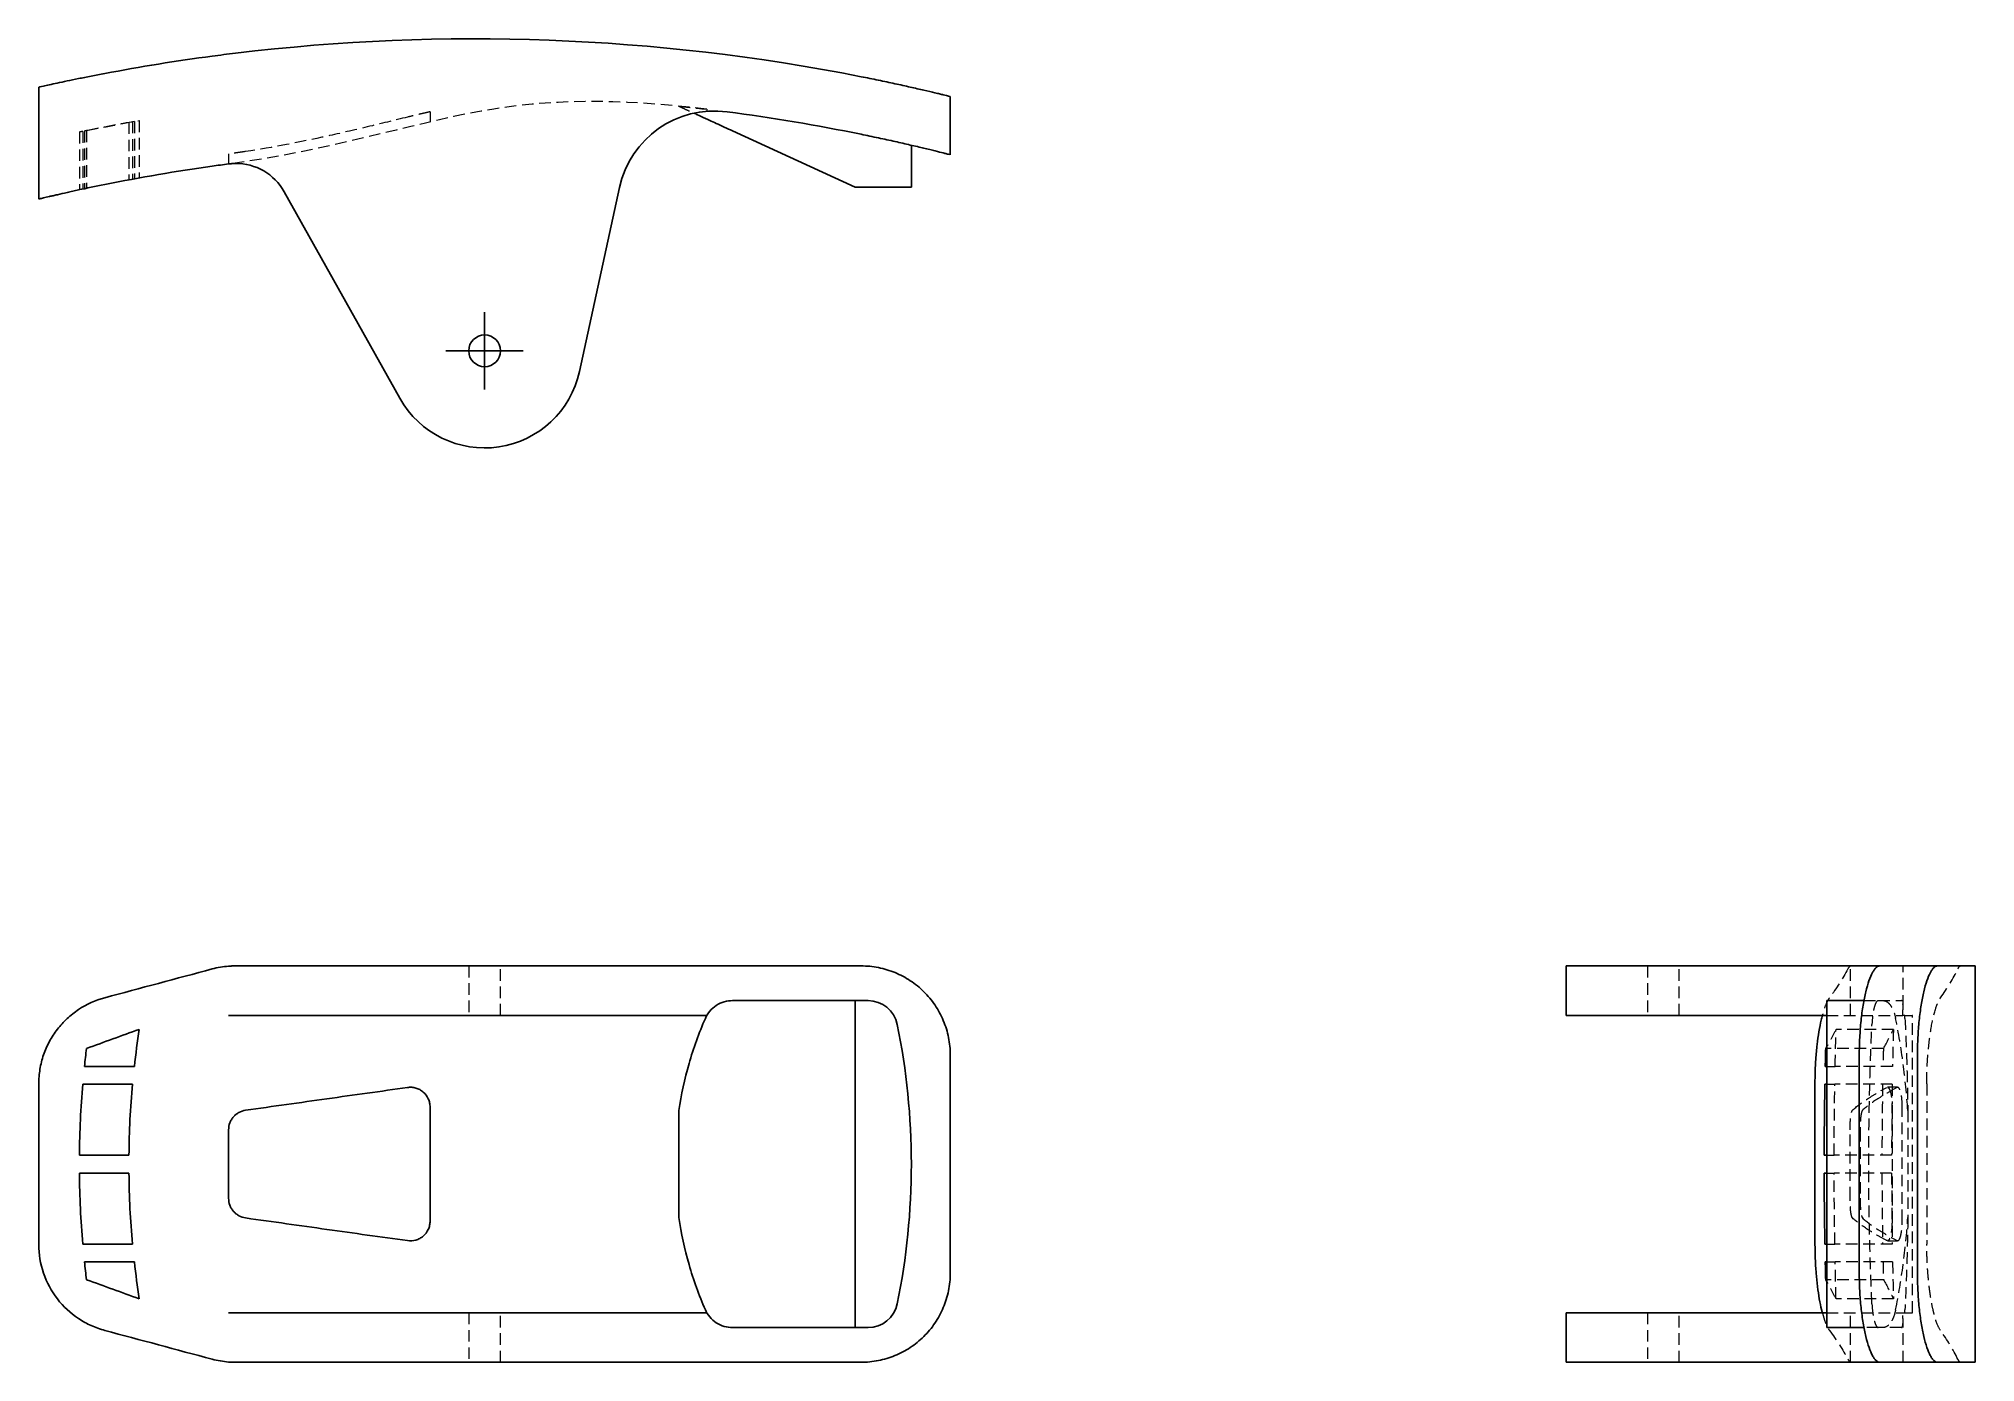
# Model space of a CAD drawing. Header units: millimetres. Extents: x 33 to 245, y 35 to 180.
import ezdxf

# ---------------------------------------------------------------- set-up
doc = ezdxf.new("R2010")
doc.units = ezdxf.units.MM
doc.linetypes.add('HIDDEN', pattern=[1.905, 1.27, -0.635])
doc.layers.add('10', color=7, linetype='Continuous')

# ---------------------------------------------------------------- blocks, each defined once
blk = doc.blocks.new('SW_CENTERMARKSYMBOL_0')
at = {"layer": '10', "color": 0}
for p, q in [((0, 2.5), (0, 4.24)), ((0, 0), (0, 2.5)), ((-2.5, 0), (-4.24, 0)), ((0, 0), (-2.5, 0)), ((0, 0), (0, -2.5)), ((0, 0), (2.5, 0)), ((2.5, 0), (4.24, 0)), ((0, -2.5), (0, -4.24))]:
    blk.add_line(p, q, dxfattribs=at)

msp = doc.modelspace()

# ---------------------------------------------------------------- linework, layer by layer
at = {"color": 7, "linetype": 'Continuous', "lineweight": 25}
for p, q in [((33, 162.86), (33, 175.13)), ((133, 174.11), (133, 167.72)), ((109.12, 170.33), (122.57, 164.15)), ((128.73, 164.15), (128.73, 168.76)), ((59.93, 163.65), (72.62, 141)), ((92.32, 143.95), (96.71, 164.13)), ((122.57, 164.15), (123.98, 164.15)), ((127.18, 164.15), (123.98, 164.15)), ((127.18, 164.15), (128.73, 164.15)), ((54.57, 78.74), (59.93, 78.74)), ((59.93, 78.74), (72.62, 78.74)), ((72.62, 78.74), (92.32, 78.74)), ((92.32, 78.74), (96.71, 78.74)), ((96.71, 78.74), (108.51, 78.74)), ((108.51, 78.74), (123.22, 78.74)), ((200.55, 78.74), (200.55, 73.3)), ((200.55, 78.74), (208.95, 78.74)), ((208.95, 78.74), (229.13, 78.74)), ((229.13, 78.74), (234.96, 78.74)), ((234.96, 78.74), (241.28, 78.74)), ((241.28, 78.74), (245.45, 78.74)), ((245.45, 35.26), (245.45, 78.74)), ((109.12, 74.93), (122.57, 74.93)), ((122.57, 39.07), (122.57, 74.93)), ((122.57, 74.93), (123.98, 74.93)), ((229.15, 74.93), (233.23, 74.93)), ((229.15, 72.33), (229.15, 74.93)), ((53.83, 73.3), (59.93, 73.3)), ((59.93, 73.3), (72.62, 73.3)), ((72.62, 73.3), (92.32, 73.3)), ((92.32, 73.3), (96.71, 73.3)), ((96.71, 73.3), (106.29, 73.3)), ((200.55, 73.3), (208.95, 73.3)), ((208.95, 73.3), (229.13, 73.3)), ((229.15, 72.33), (229.15, 41.67)), ((133, 68.96), (133, 45.04)), ((229.15, 69.87), (229.04, 69.68)), ((229.15, 69.68), (229.04, 69.68)), ((232.72, 68.96), (232.72, 45.04)), ((239.11, 68.96), (239.11, 45.04)), ((38.02, 67.72), (43.49, 67.72)), ((228.99, 67.72), (229.15, 67.72)), ((33, 65.8), (33, 48.2)), ((37.83, 65.77), (43.29, 65.77)), ((227.86, 65.8), (227.86, 48.2)), ((228.95, 65.77), (229.15, 65.77)), ((75.93, 63.25), (75.93, 50.75)), ((103.22, 62.87), (103.22, 51.13)), ((53.83, 53.25), (53.83, 60.75)), ((37.46, 57.98), (42.9, 57.98)), ((228.87, 57.98), (229.15, 57.98)), ((37.46, 56.02), (42.9, 56.02)), ((228.87, 56.02), (229.15, 56.02)), ((37.83, 48.23), (43.29, 48.23)), ((228.95, 48.23), (229.15, 48.23)), ((38.02, 46.28), (43.49, 46.28)), ((228.99, 46.28), (229.15, 46.28)), ((229.15, 44.13), (229.04, 44.32)), ((229.15, 44.32), (229.04, 44.32)), ((53.83, 40.7), (59.93, 40.7)), ((59.93, 40.7), (72.62, 40.7)), ((72.62, 40.7), (92.32, 40.7)), ((92.32, 40.7), (96.71, 40.7)), ((96.71, 40.7), (106.29, 40.7)), ((200.55, 40.7), (200.55, 35.26)), ((200.55, 40.7), (208.95, 40.7)), ((208.95, 40.7), (229.13, 40.7)), ((229.15, 39.07), (229.15, 41.67)), ((122.57, 39.07), (109.12, 39.07)), ((123.98, 39.07), (122.57, 39.07)), ((233.24, 39.07), (229.15, 39.07)), ((54.57, 35.26), (59.93, 35.26)), ((59.93, 35.26), (72.62, 35.26)), ((72.62, 35.26), (92.32, 35.26)), ((92.32, 35.26), (96.71, 35.26)), ((96.71, 35.26), (108.51, 35.26)), ((108.51, 35.26), (123.22, 35.26)), ((200.55, 35.26), (208.95, 35.26)), ((208.95, 35.26), (229.13, 35.26)), ((229.13, 35.26), (234.96, 35.26)), ((241.28, 35.26), (234.96, 35.26)), ((241.28, 35.26), (245.45, 35.26))]:
    msp.add_line(p, q, dxfattribs=at)
at = {"color": 7, "linetype": 'HIDDEN', "lineweight": 18}
for p, q in [((75.93, 172.44), (75.93, 171.32)), ((106.29, 172.71), (106.29, 172.49)), ((37.83, 170.28), (37.46, 170.21)), ((37.46, 170.21), (37.46, 163.87)), ((37.83, 170.28), (37.83, 163.95)), ((38.02, 170.32), (38.02, 163.99)), ((38.24, 170.37), (38.24, 164.04)), ((42.9, 171.27), (42.9, 164.97)), ((43.49, 171.37), (43.29, 171.34)), ((43.29, 171.34), (43.29, 165.04)), ((43.49, 171.37), (43.49, 165.08)), ((44.02, 171.47), (44.02, 165.17)), ((123.22, 169.96), (123.98, 169.81)), ((53.83, 167.81), (53.83, 166.71)), ((53.83, 166.71), (54.57, 166.76)), ((80.17, 78.74), (80.17, 73.3)), ((83.65, 73.3), (83.65, 78.74)), ((209.47, 78.74), (209.47, 73.3)), ((212.95, 73.3), (212.95, 78.74)), ((231.76, 73.3), (231.76, 78.74)), ((237.52, 74.25), (237.52, 78.74)), ((233.23, 74.93), (234.81, 74.93)), ((234.81, 74.93), (237.35, 74.93)), ((229.13, 73.3), (237.49, 73.3)), ((237.71, 73.3), (237.49, 73.3)), ((238.56, 40.7), (238.56, 73.3)), ((236.47, 71.78), (230.17, 71.78)), ((235.37, 69.68), (229.15, 69.68)), ((229.15, 67.72), (230.08, 67.72)), ((236.37, 67.72), (230.08, 67.72)), ((229.15, 65.77), (230.04, 65.77)), ((236.34, 65.77), (230.04, 65.77)), ((236.92, 65.42), (235.8, 65.42)), ((240.13, 65.8), (240.13, 48.2)), ((236.32, 63.25), (236.32, 50.75)), ((237.44, 50.75), (237.44, 63.25)), ((238.05, 62.87), (238.05, 51.13)), ((231.71, 53.25), (231.71, 60.75)), ((232.81, 60.75), (232.81, 53.25)), ((229.15, 57.98), (229.97, 57.98)), ((236.27, 57.98), (229.97, 57.98)), ((229.15, 56.02), (229.97, 56.02)), ((236.27, 56.02), (229.97, 56.02)), ((229.15, 48.23), (230.04, 48.23)), ((236.34, 48.23), (230.04, 48.23)), ((235.8, 48.58), (236.92, 48.58)), ((229.15, 46.28), (230.08, 46.28)), ((236.37, 46.28), (230.08, 46.28)), ((235.37, 44.32), (229.15, 44.32)), ((80.17, 40.7), (80.17, 35.26)), ((83.65, 35.26), (83.65, 40.7)), ((209.47, 40.7), (209.47, 35.26)), ((212.95, 35.26), (212.95, 40.7)), ((229.13, 40.7), (237.49, 40.7)), ((236.47, 42.22), (230.17, 42.22)), ((231.76, 35.26), (231.76, 40.7)), ((237.49, 40.7), (237.71, 40.7)), ((234.81, 39.07), (233.24, 39.07)), ((237.35, 39.07), (234.81, 39.07)), ((237.52, 35.26), (237.52, 39.75))]:
    msp.add_line(p, q, dxfattribs=at)
at = {"color": 7, "linetype": 'Continuous', "lineweight": 25}
msp.add_circle((81.91, 146.21), 1.74, dxfattribs=at)
for centre, radius, start, end in [((80.83, -37.48), 217.92, 78.7831, 96.9198), ((107.12, 161.87), 10.65, 82.4876, 167.75), ((80.83, -37.48), 211.73, 78.4504, 82.4876), ((54.62, 160.68), 6.09, 29.25, 90.4979), ((81.91, 146.21), 10.65, 209.25, 347.75), ((123.98, 71.67), 3.26, 11.5595, 90), ((52.24, 57), 76.49, 348.4405, 11.5595), ((123.98, 42.33), 3.26, 270, 348.4405)]:
    msp.add_arc(centre, radius, start, end, dxfattribs=at)
at = {"color": 7, "linetype": 'HIDDEN', "lineweight": 18}
msp.add_arc((80.83, -37.48), 212.16, 100.1909, 101.6916, dxfattribs=at)
at = {"color": 7, "linetype": 'Continuous', "lineweight": 25}
for points in [[(40.25, 176.63), (44.16, 177.38), (48.09, 178.01), (52.04, 178.54)], [(52.04, 178.54), (52.87, 178.65), (53.71, 178.75), (54.57, 178.86)], [(52.04, 166.47), (48.09, 165.91), (44.16, 165.24), (40.25, 164.45)], [(53.83, 166.71), (53.22, 166.63), (52.62, 166.55), (52.04, 166.47)], [(53.83, 78.71), (53.22, 78.66), (52.62, 78.56), (52.04, 78.41)], [(52.04, 78.41), (48.09, 77.35), (44.16, 76.29), (40.25, 75.25)], [(44.02, 71.78), (42.09, 71.08), (40.17, 70.38), (38.24, 69.68)], [(43.49, 67.72), (43.64, 69.08), (43.82, 70.43), (44.02, 71.78)], [(38.02, 67.72), (38.09, 68.38), (38.16, 69.03), (38.24, 69.68)], [(228.99, 67.72), (229.01, 68.38), (229.02, 69.03), (229.04, 69.68)], [(37.46, 57.98), (37.49, 60.58), (37.61, 63.18), (37.83, 65.77)], [(42.9, 57.98), (42.92, 60.58), (43.05, 63.18), (43.29, 65.77)], [(228.87, 57.98), (228.88, 60.58), (228.9, 63.18), (228.95, 65.77)], [(37.83, 48.23), (37.61, 50.82), (37.49, 53.42), (37.46, 56.02)], [(43.29, 48.23), (43.05, 50.82), (42.92, 53.42), (42.9, 56.02)], [(228.95, 48.23), (228.9, 50.82), (228.88, 53.42), (228.87, 56.02)], [(38.24, 44.32), (38.16, 44.97), (38.09, 45.62), (38.02, 46.28)], [(44.02, 42.22), (43.82, 43.57), (43.64, 44.92), (43.49, 46.28)], [(229.04, 44.32), (229.02, 44.97), (229.01, 45.62), (228.99, 46.28)], [(44.02, 42.22), (42.09, 42.92), (40.17, 43.62), (38.24, 44.32)], [(40.25, 38.75), (44.16, 37.71), (48.09, 36.65), (52.04, 35.59)], [(52.04, 35.59), (52.62, 35.44), (53.22, 35.34), (53.83, 35.29)]]:
    msp.add_open_spline(points, degree=3, dxfattribs=at)
for points, knots in [([(33, 175.13), (33, 175.13), (33.18, 175.17), (33.88, 175.33), (34.38, 175.44), (35.7, 175.72), (36.47, 175.89), (37.81, 176.16), (38.27, 176.25), (39.24, 176.44), (39.73, 176.54), (40.25, 176.63)], [0, 0, 0, 0, 0.25, 0.25, 0.5, 0.5, 0.75, 0.75, 0.875, 0.875, 1, 1, 1, 1]), ([(123.22, 176.28), (123.86, 176.16), (124.49, 176.03), (125.42, 175.83), (125.73, 175.77), (126.33, 175.64), (126.64, 175.58), (127.52, 175.39), (128.08, 175.26), (129.14, 175.02), (129.64, 174.91), (130.55, 174.7), (130.96, 174.6), (131.5, 174.47), (131.67, 174.43), (131.97, 174.36), (132.11, 174.32), (132.49, 174.23), (132.68, 174.19), (132.93, 174.12), (133, 174.11), (133, 174.11)], [0, 0, 0, 0, 0.125, 0.125, 0.1875, 0.1875, 0.25, 0.25, 0.375, 0.375, 0.5, 0.5, 0.625, 0.625, 0.6875, 0.6875, 0.75, 0.75, 0.875, 0.875, 1, 1, 1, 1]), ([(104.88, 172.28), (105.01, 172.22), (105.37, 172.06), (105.83, 171.85), (106.13, 171.71)], [0, 0, 0, 0, 0.33721, 1, 1, 1, 1]), ([(109.12, 170.33), (108.82, 170.47), (108.51, 170.61), (107.9, 170.89), (107.6, 171.03), (107.06, 171.28), (106.82, 171.39), (106.41, 171.58), (106.25, 171.65), (106.13, 171.71)], [0, 0, 0, 0, 0.25, 0.25, 0.5, 0.5, 0.75, 0.75, 1, 1, 1, 1]), ([(133, 167.72), (133, 167.72), (132.93, 167.74), (132.74, 167.79), (132.67, 167.81), (132.48, 167.85), (132.36, 167.88), (131.99, 167.98), (131.68, 168.05), (131.15, 168.18), (130.95, 168.23), (130.54, 168.33), (130.32, 168.38), (129.65, 168.55), (129.15, 168.66), (128.08, 168.91), (127.52, 169.04), (126.65, 169.23), (126.35, 169.3), (125.74, 169.43), (125.43, 169.5), (124.49, 169.7), (123.86, 169.83), (123.22, 169.96)], [0, 0, 0, 0, 0.125, 0.125, 0.1875, 0.1875, 0.25, 0.25, 0.375, 0.375, 0.4375, 0.4375, 0.5, 0.5, 0.625, 0.625, 0.75, 0.75, 0.8125, 0.8125, 0.875, 0.875, 1, 1, 1, 1]), ([(54.57, 166.76), (54.51, 166.76), (54.38, 166.76), (54.2, 166.75), (54.01, 166.73), (53.89, 166.72), (53.83, 166.71)], [0, 0, 0, 0, 0.249001, 0.498608, 0.748911, 1, 1, 1, 1]), ([(40.25, 164.45), (39.22, 164.25), (38.26, 164.04), (37.15, 163.81), (36.93, 163.76), (36.52, 163.67), (36.32, 163.62), (35.73, 163.49), (35.38, 163.41), (34.88, 163.3), (34.73, 163.26), (34.44, 163.2), (34.3, 163.17), (33.92, 163.08), (33.71, 163.03), (33.44, 162.96), (33.37, 162.95), (33.23, 162.92), (33.18, 162.9), (33.05, 162.87), (33, 162.86), (33, 162.86)], [0, 0, 0, 0, 0.25, 0.25, 0.3125, 0.3125, 0.375, 0.375, 0.5, 0.5, 0.5625, 0.5625, 0.625, 0.625, 0.75, 0.75, 0.8125, 0.8125, 0.875, 0.875, 1, 1, 1, 1]), ([(54.57, 78.74), (54.51, 78.74), (54.38, 78.74), (54.2, 78.73), (54.01, 78.72), (53.89, 78.72), (53.83, 78.71)], [0, 0, 0, 0, 0.249001, 0.498608, 0.748911, 1, 1, 1, 1]), ([(133, 68.96), (133, 69.61), (132.93, 70.25), (132.74, 71.2), (132.67, 71.51), (132.48, 72.13), (132.36, 72.44), (131.99, 73.33), (131.68, 73.9), (131.15, 74.7), (130.95, 74.96), (130.54, 75.45), (130.32, 75.69), (129.65, 76.36), (129.15, 76.76), (128.08, 77.47), (127.52, 77.76), (126.65, 78.12), (126.35, 78.23), (125.74, 78.41), (125.43, 78.49), (124.49, 78.68), (123.86, 78.74), (123.22, 78.74)], [0, 0, 0, 0, 0.125, 0.125, 0.1875, 0.1875, 0.25, 0.25, 0.375, 0.375, 0.4375, 0.4375, 0.5, 0.5, 0.625, 0.625, 0.75, 0.75, 0.8125, 0.8125, 0.875, 0.875, 1, 1, 1, 1]), ([(232.72, 68.96), (232.72, 69.61), (232.74, 70.25), (232.79, 71.2), (232.81, 71.51), (232.85, 72.13), (232.88, 72.44), (232.98, 73.33), (233.05, 73.9), (233.18, 74.7), (233.23, 74.96), (233.33, 75.45), (233.38, 75.69), (233.55, 76.36), (233.66, 76.76), (233.91, 77.47), (234.04, 77.76), (234.23, 78.12), (234.3, 78.23), (234.43, 78.41), (234.5, 78.49), (234.7, 78.68), (234.83, 78.74), (234.96, 78.74)], [0, 0, 0, 0, 0.125, 0.125, 0.1875, 0.1875, 0.25, 0.25, 0.375, 0.375, 0.4375, 0.4375, 0.5, 0.5, 0.625, 0.625, 0.75, 0.75, 0.8125, 0.8125, 0.875, 0.875, 1, 1, 1, 1]), ([(241.28, 78.74), (241.16, 78.74), (241.03, 78.68), (240.83, 78.49), (240.77, 78.42), (240.64, 78.23), (240.58, 78.13), (240.39, 77.76), (240.26, 77.47), (240.02, 76.77), (239.91, 76.36), (239.7, 75.46), (239.6, 74.97), (239.47, 74.18), (239.43, 73.9), (239.36, 73.33), (239.32, 73.04), (239.23, 72.15), (239.19, 71.54), (239.12, 70.26), (239.11, 69.61), (239.11, 68.96)], [0, 0, 0, 0, 0.125, 0.125, 0.1875, 0.1875, 0.25, 0.25, 0.375, 0.375, 0.5, 0.5, 0.625, 0.625, 0.6875, 0.6875, 0.75, 0.75, 0.875, 0.875, 1, 1, 1, 1]), ([(40.25, 75.25), (39.22, 74.97), (38.26, 74.54), (37.15, 73.8), (36.93, 73.64), (36.52, 73.31), (36.32, 73.14), (35.73, 72.6), (35.38, 72.21), (34.88, 71.58), (34.73, 71.36), (34.44, 70.91), (34.3, 70.68), (33.92, 69.97), (33.71, 69.49), (33.44, 68.72), (33.37, 68.46), (33.23, 67.94), (33.18, 67.67), (33.05, 66.88), (33, 66.34), (33, 65.8)], [0, 0, 0, 0, 0.25, 0.25, 0.3125, 0.3125, 0.375, 0.375, 0.5, 0.5, 0.5625, 0.5625, 0.625, 0.625, 0.75, 0.75, 0.8125, 0.8125, 0.875, 0.875, 1, 1, 1, 1]), ([(109.12, 74.93), (108.82, 74.93), (108.51, 74.89), (107.9, 74.72), (107.6, 74.58), (107.06, 74.23), (106.82, 74.01), (106.41, 73.52), (106.25, 73.25), (106.13, 72.98)], [0, 0, 0, 0, 0.25, 0.25, 0.5, 0.5, 0.75, 0.75, 1, 1, 1, 1]), ([(103.22, 62.87), (103.48, 64.6), (103.85, 66.33), (104.83, 69.72), (105.43, 71.38), (106.13, 72.98)], [0, 0, 0, 0, 0.5, 0.5, 1, 1, 1, 1]), ([(228.68, 73.3), (228.63, 73.14), (228.49, 72.63), (228.29, 71.55), (228.08, 70.11), (227.95, 68.64), (227.87, 67.18), (227.86, 66.26), (227.86, 65.8)], [0, 0, 0, 0, 0.092391, 0.291997, 0.483256, 0.680342, 0.838491, 1, 1, 1, 1]), ([(55.7, 62.91), (58.69, 63.33), (61.67, 63.75), (66.1, 64.37), (67.57, 64.58), (70.52, 64.99), (71.99, 65.2), (73.46, 65.4)], [0, 0, 0, 0, 0.5, 0.5, 0.75, 0.75, 1, 1, 1, 1]), ([(73.46, 65.4), (73.61, 65.42), (73.76, 65.43), (74.07, 65.41), (74.22, 65.38), (74.51, 65.29), (74.66, 65.24), (74.93, 65.09), (75.06, 65), (75.41, 64.7), (75.6, 64.45), (75.8, 64.02), (75.85, 63.87), (75.92, 63.56), (75.93, 63.41), (75.93, 63.25)], [0, 0, 0, 0, 0.125, 0.125, 0.25, 0.25, 0.375, 0.375, 0.5, 0.5, 0.75, 0.75, 0.875, 0.875, 1, 1, 1, 1]), ([(53.83, 60.75), (53.83, 61.02), (53.87, 61.27), (54.01, 61.64), (54.07, 61.76), (54.2, 61.98), (54.28, 62.09), (54.45, 62.28), (54.54, 62.37), (54.74, 62.53), (54.85, 62.6), (55.19, 62.79), (55.44, 62.87), (55.7, 62.91)], [0, 0, 0, 0, 0.25, 0.25, 0.375, 0.375, 0.5, 0.5, 0.625, 0.625, 0.75, 0.75, 1, 1, 1, 1]), ([(55.7, 51.09), (55.44, 51.13), (55.19, 51.21), (54.85, 51.4), (54.74, 51.47), (54.54, 51.63), (54.45, 51.72), (54.28, 51.91), (54.2, 52.02), (54.07, 52.24), (54.01, 52.36), (53.87, 52.73), (53.83, 52.98), (53.83, 53.25)], [0, 0, 0, 0, 0.25, 0.25, 0.375, 0.375, 0.5, 0.5, 0.625, 0.625, 0.75, 0.75, 1, 1, 1, 1]), ([(73.46, 48.6), (71.99, 48.8), (70.52, 49.01), (67.57, 49.42), (66.1, 49.63), (61.67, 50.25), (58.69, 50.67), (55.7, 51.09)], [0, 0, 0, 0, 0.25, 0.25, 0.5, 0.5, 1, 1, 1, 1]), ([(106.13, 41.02), (105.43, 42.62), (104.83, 44.28), (103.85, 47.67), (103.48, 49.4), (103.22, 51.13)], [0, 0, 0, 0, 0.5, 0.5, 1, 1, 1, 1]), ([(75.93, 50.75), (75.93, 50.59), (75.92, 50.44), (75.85, 50.13), (75.8, 49.98), (75.6, 49.55), (75.41, 49.3), (75.06, 49), (74.93, 48.91), (74.66, 48.76), (74.52, 48.71), (74.07, 48.58), (73.76, 48.55), (73.46, 48.6)], [0, 0, 0, 0, 0.125, 0.125, 0.25, 0.25, 0.5, 0.5, 0.625, 0.625, 0.75, 0.75, 1, 1, 1, 1]), ([(33, 48.2), (33, 47.11), (33.18, 46.06), (33.88, 44.01), (34.39, 43.07), (35.7, 41.37), (36.48, 40.65), (37.81, 39.76), (38.28, 39.5), (39.24, 39.07), (39.74, 38.89), (40.25, 38.75)], [0, 0, 0, 0, 0.25, 0.25, 0.5, 0.5, 0.75, 0.75, 0.875, 0.875, 1, 1, 1, 1]), ([(227.86, 48.2), (227.87, 47.67), (227.88, 46.59), (227.98, 45.03), (228.13, 43.54), (228.33, 42.2), (228.52, 41.23), (228.64, 40.81), (228.67, 40.7)], [0, 0, 0, 0, 0.184566, 0.374549, 0.559097, 0.748867, 0.935945, 1, 1, 1, 1]), ([(123.22, 35.26), (123.86, 35.26), (124.49, 35.32), (125.42, 35.51), (125.72, 35.58), (126.33, 35.76), (126.64, 35.87), (127.52, 36.23), (128.08, 36.53), (129.14, 37.23), (129.64, 37.64), (130.55, 38.53), (130.95, 39.02), (131.5, 39.82), (131.66, 40.1), (131.97, 40.67), (132.11, 40.96), (132.48, 41.84), (132.68, 42.46), (132.93, 43.74), (133, 44.39), (133, 45.04)], [0, 0, 0, 0, 0.125, 0.125, 0.1875, 0.1875, 0.25, 0.25, 0.375, 0.375, 0.5, 0.5, 0.625, 0.625, 0.6875, 0.6875, 0.75, 0.75, 0.875, 0.875, 1, 1, 1, 1]), ([(234.96, 35.26), (234.83, 35.26), (234.7, 35.32), (234.5, 35.51), (234.44, 35.58), (234.3, 35.76), (234.24, 35.87), (234.04, 36.23), (233.91, 36.53), (233.67, 37.23), (233.55, 37.64), (233.33, 38.53), (233.23, 39.02), (233.1, 39.82), (233.06, 40.1), (232.98, 40.67), (232.94, 40.96), (232.85, 41.84), (232.8, 42.46), (232.74, 43.74), (232.72, 44.39), (232.72, 45.04)], [0, 0, 0, 0, 0.125, 0.125, 0.1875, 0.1875, 0.25, 0.25, 0.375, 0.375, 0.5, 0.5, 0.625, 0.625, 0.6875, 0.6875, 0.75, 0.75, 0.875, 0.875, 1, 1, 1, 1]), ([(239.11, 45.04), (239.11, 44.39), (239.12, 43.75), (239.17, 42.8), (239.19, 42.49), (239.24, 41.87), (239.26, 41.56), (239.35, 40.67), (239.43, 40.1), (239.56, 39.31), (239.6, 39.05), (239.7, 38.55), (239.75, 38.32), (239.91, 37.64), (240.02, 37.24), (240.26, 36.53), (240.38, 36.24), (240.57, 35.88), (240.64, 35.77), (240.77, 35.59), (240.83, 35.51), (241.03, 35.32), (241.16, 35.26), (241.28, 35.26)], [0, 0, 0, 0, 0.125, 0.125, 0.1875, 0.1875, 0.25, 0.25, 0.375, 0.375, 0.4375, 0.4375, 0.5, 0.5, 0.625, 0.625, 0.75, 0.75, 0.8125, 0.8125, 0.875, 0.875, 1, 1, 1, 1]), ([(106.13, 41.02), (106.25, 40.75), (106.41, 40.48), (106.82, 39.99), (107.06, 39.77), (107.6, 39.42), (107.9, 39.28), (108.51, 39.11), (108.82, 39.07), (109.12, 39.07)], [0, 0, 0, 0, 0.25, 0.25, 0.5, 0.5, 0.75, 0.75, 1, 1, 1, 1]), ([(53.83, 35.29), (53.89, 35.28), (54.01, 35.28), (54.2, 35.27), (54.38, 35.26), (54.51, 35.26), (54.57, 35.26)], [0, 0, 0, 0, 0.2510887, 0.5013921, 0.7509994, 1, 1, 1, 1])]:
    msp.add_open_spline(points, degree=3, knots=knots, dxfattribs=at)
at = {"color": 7, "linetype": 'HIDDEN', "lineweight": 18}
for points, knots in [([(106.29, 172.71), (96.18, 173.92), (81.35, 173.73), (65.13, 168.21), (53.83, 166.71)], [0.0333592, 0.0333592, 0.0333592, 0.0333592, 0.5, 1, 1, 1, 1]), ([(75.93, 172.44), (75.93, 172.44), (75.92, 172.43), (75.85, 172.42), (75.8, 172.4), (75.6, 172.36), (75.41, 172.31), (75.06, 172.23), (74.93, 172.2), (74.66, 172.14), (74.52, 172.1), (74.07, 172), (73.76, 171.92), (73.46, 171.85)], [0, 0, 0, 0, 0.125, 0.125, 0.25, 0.25, 0.5, 0.5, 0.625, 0.625, 0.75, 0.75, 1, 1, 1, 1]), ([(103.22, 173.05), (103.39, 172.97), (103.72, 172.81), (104.31, 172.54), (104.76, 172.34), (104.88, 172.28)], [0, 0, 0, 0, 0.417663, 0.837629, 1, 1, 1, 1]), ([(103.22, 173.05), (103.48, 173.02), (103.85, 172.98), (104.82, 172.88), (105.42, 172.81), (106.13, 172.73)], [0, 0, 0, 0, 0.5, 0.5, 1, 1, 1, 1]), ([(73.46, 171.85), (71.99, 171.49), (70.52, 171.13), (67.57, 170.42), (66.1, 170.08), (61.66, 169.1), (58.69, 168.53), (55.7, 168.07)], [0, 0, 0, 0, 0.25, 0.25, 0.5, 0.5, 1, 1, 1, 1]), ([(55.7, 168.07), (55.44, 168.04), (55.19, 168), (54.85, 167.95), (54.74, 167.93), (54.54, 167.91), (54.45, 167.89), (54.28, 167.87), (54.2, 167.86), (54.07, 167.84), (54.01, 167.83), (53.87, 167.81), (53.83, 167.81), (53.83, 167.81)], [0, 0, 0, 0, 0.25, 0.25, 0.375, 0.375, 0.5, 0.5, 0.625, 0.625, 0.75, 0.75, 1, 1, 1, 1]), ([(229.45, 75.25), (229.35, 75.08), (229.13, 74.73), (228.87, 74.05), (228.72, 73.49), (228.68, 73.3)], [0, 0, 0, 0, 0.391827, 0.79491, 1, 1, 1, 1]), ([(234.81, 74.93), (234.73, 74.93), (234.65, 74.87), (234.5, 74.62), (234.43, 74.44), (234.3, 73.97), (234.25, 73.69), (234.16, 73.05), (234.13, 72.7), (234.11, 72.33)], [0, 0, 0, 0, 0.25, 0.25, 0.5, 0.5, 0.75, 0.75, 1, 1, 1, 1]), ([(235.33, 74.93), (235.47, 74.93), (235.61, 74.89), (235.89, 74.72), (236.03, 74.58), (236.28, 74.23), (236.39, 74.01), (236.58, 73.52), (236.65, 73.25), (236.71, 72.98)], [0, 0, 0, 0, 0.25, 0.25, 0.5, 0.5, 0.75, 0.75, 1, 1, 1, 1]), ([(237.49, 73.3), (237.5, 73.51), (237.51, 73.7), (237.52, 74.04), (237.53, 74.2), (237.52, 74.47), (237.51, 74.58), (237.49, 74.76), (237.46, 74.83), (237.43, 74.88)], [0, 0, 0, 0, 0.25, 0.25, 0.5, 0.5, 0.75, 0.75, 1, 1, 1, 1]), ([(240.13, 65.8), (240.13, 66.88), (240.17, 67.94), (240.33, 69.99), (240.44, 70.93), (240.72, 72.63), (240.89, 73.35), (241.16, 74.24), (241.25, 74.5), (241.44, 74.93), (241.54, 75.11), (241.63, 75.25)], [0, 0, 0, 0, 0.25, 0.25, 0.5, 0.5, 0.75, 0.75, 0.875, 0.875, 1, 1, 1, 1]), ([(234.11, 41.67), (234, 44.21), (233.91, 46.75), (233.79, 51.85), (233.76, 54.4), (233.76, 59.52), (233.79, 62.08), (233.88, 65.94), (233.92, 67.22), (234, 69.78), (234.06, 71.06), (234.11, 72.33)], [0, 0, 0, 0, 0.25, 0.25, 0.5, 0.5, 0.75, 0.75, 0.875, 0.875, 1, 1, 1, 1]), ([(238.05, 62.87), (237.93, 64.6), (237.76, 66.33), (237.31, 69.72), (237.03, 71.38), (236.71, 72.98)], [0, 0, 0, 0, 0.5, 0.5, 1, 1, 1, 1]), ([(237.71, 73.3), (237.85, 73.3), (238.13, 73.3), (238.4, 73.3), (238.55, 73.3), (238.55, 73.3), (238.54, 73.3)], [0, 0, 0, 0, 0.295833, 0.570974, 0.829033, 1, 1, 1, 1]), ([(237.73, 72.98), (237.81, 71.36), (237.88, 69.71), (237.98, 66.34), (238.02, 64.62), (238.05, 62.87)], [0, 0, 0, 0, 0.5, 0.5, 1, 1, 1, 1]), ([(230.17, 71.78), (229.97, 71.39), (229.65, 70.75), (229.29, 70.11), (229.15, 69.87)], [0, 0, 0, 0, 0.615161, 1, 1, 1, 1]), ([(231.98, 62.91), (232.42, 63.33), (232.99, 63.75), (233.96, 64.37), (234.31, 64.58), (235.01, 64.99), (235.37, 65.2), (235.73, 65.4)], [0, 0, 0, 0, 0.5, 0.5, 0.75, 0.75, 1, 1, 1, 1]), ([(236.85, 65.4), (236.49, 65.2), (236.13, 64.99), (235.42, 64.58), (235.08, 64.37), (234.1, 63.75), (233.53, 63.33), (233.07, 62.91)], [0, 0, 0, 0, 0.25, 0.25, 0.5, 0.5, 1, 1, 1, 1]), ([(235.8, 65.39), (235.84, 65.4), (235.94, 65.4), (236.08, 65.13), (236.22, 64.63), (236.3, 63.97), (236.31, 63.49), (236.32, 63.25)], [0, 0, 0, 0, 0.133386, 0.356876, 0.578188, 0.79401, 1, 1, 1, 1]), ([(237.44, 63.25), (237.43, 63.49), (237.42, 63.97), (237.34, 64.61), (237.21, 65.1), (237.07, 65.39), (236.96, 65.4), (236.92, 65.4)], [0, 0, 0, 0, 0.207647, 0.415213, 0.62507, 0.840124, 1, 1, 1, 1]), ([(231.71, 60.75), (231.71, 61.02), (231.72, 61.27), (231.74, 61.64), (231.74, 61.76), (231.76, 61.98), (231.77, 62.09), (231.8, 62.28), (231.81, 62.37), (231.84, 62.53), (231.85, 62.6), (231.9, 62.79), (231.94, 62.87), (231.98, 62.91)], [0, 0, 0, 0, 0.25, 0.25, 0.375, 0.375, 0.5, 0.5, 0.625, 0.625, 0.75, 0.75, 1, 1, 1, 1]), ([(233.07, 62.91), (233.04, 62.87), (233, 62.79), (232.95, 62.6), (232.93, 62.53), (232.91, 62.37), (232.89, 62.28), (232.87, 62.09), (232.86, 61.98), (232.84, 61.76), (232.83, 61.64), (232.81, 61.27), (232.81, 61.02), (232.81, 60.75)], [0, 0, 0, 0, 0.25, 0.25, 0.375, 0.375, 0.5, 0.5, 0.625, 0.625, 0.75, 0.75, 1, 1, 1, 1]), ([(231.98, 51.09), (231.94, 51.13), (231.9, 51.21), (231.85, 51.4), (231.84, 51.47), (231.81, 51.63), (231.8, 51.72), (231.77, 51.91), (231.76, 52.02), (231.74, 52.24), (231.74, 52.36), (231.72, 52.73), (231.71, 52.98), (231.71, 53.25)], [0, 0, 0, 0, 0.25, 0.25, 0.375, 0.375, 0.5, 0.5, 0.625, 0.625, 0.75, 0.75, 1, 1, 1, 1]), ([(232.81, 53.25), (232.81, 52.98), (232.81, 52.73), (232.83, 52.36), (232.84, 52.24), (232.86, 52.02), (232.87, 51.91), (232.89, 51.72), (232.91, 51.63), (232.93, 51.47), (232.95, 51.4), (233, 51.21), (233.04, 51.13), (233.07, 51.09)], [0, 0, 0, 0, 0.25, 0.25, 0.375, 0.375, 0.5, 0.5, 0.625, 0.625, 0.75, 0.75, 1, 1, 1, 1]), ([(235.73, 48.6), (235.37, 48.8), (235.01, 49.01), (234.31, 49.42), (233.96, 49.63), (232.99, 50.25), (232.42, 50.67), (231.98, 51.09)], [0, 0, 0, 0, 0.25, 0.25, 0.5, 0.5, 1, 1, 1, 1]), ([(233.07, 51.09), (233.53, 50.67), (234.1, 50.25), (235.08, 49.63), (235.42, 49.42), (236.13, 49.01), (236.49, 48.8), (236.85, 48.6)], [0, 0, 0, 0, 0.5, 0.5, 0.75, 0.75, 1, 1, 1, 1]), ([(236.71, 41.02), (237.03, 42.62), (237.31, 44.28), (237.76, 47.67), (237.93, 49.4), (238.05, 51.13)], [0, 0, 0, 0, 0.5, 0.5, 1, 1, 1, 1]), ([(238.05, 51.13), (238.02, 49.38), (237.98, 47.66), (237.88, 44.29), (237.81, 42.64), (237.73, 41.02)], [0, 0, 0, 0, 0.5, 0.5, 1, 1, 1, 1]), ([(236.32, 50.75), (236.31, 50.51), (236.3, 50.03), (236.22, 49.39), (236.09, 48.9), (235.95, 48.61), (235.85, 48.6), (235.8, 48.6)], [0, 0, 0, 0, 0.207578, 0.415074, 0.624889, 0.839959, 1, 1, 1, 1]), ([(236.92, 48.61), (236.96, 48.6), (237.05, 48.6), (237.2, 48.87), (237.33, 49.37), (237.42, 50.03), (237.43, 50.51), (237.44, 50.75)], [0, 0, 0, 0, 0.13332, 0.356752, 0.578001, 0.7938, 1, 1, 1, 1]), ([(241.63, 38.75), (241.44, 39.03), (241.25, 39.46), (241.02, 40.2), (240.98, 40.36), (240.89, 40.69), (240.85, 40.86), (240.73, 41.4), (240.65, 41.79), (240.55, 42.43), (240.51, 42.65), (240.45, 43.1), (240.42, 43.33), (240.34, 44.03), (240.29, 44.52), (240.23, 45.28), (240.21, 45.54), (240.19, 46.06), (240.17, 46.33), (240.14, 47.12), (240.13, 47.66), (240.13, 48.2)], [0, 0, 0, 0, 0.25, 0.25, 0.3125, 0.3125, 0.375, 0.375, 0.5, 0.5, 0.5625, 0.5625, 0.625, 0.625, 0.75, 0.75, 0.8125, 0.8125, 0.875, 0.875, 1, 1, 1, 1]), ([(230.17, 42.22), (229.97, 42.61), (229.65, 43.25), (229.29, 43.89), (229.15, 44.13)], [0, 0, 0, 0, 0.615161, 1, 1, 1, 1]), ([(228.67, 40.7), (228.74, 40.46), (228.89, 39.9), (229.15, 39.23), (229.35, 38.91), (229.45, 38.75)], [0, 0, 0, 0, 0.258657, 0.624745, 1, 1, 1, 1]), ([(234.11, 41.67), (234.13, 41.3), (234.16, 40.95), (234.23, 40.47), (234.25, 40.32), (234.31, 40.04), (234.34, 39.91), (234.4, 39.67), (234.43, 39.57), (234.5, 39.39), (234.54, 39.31), (234.65, 39.13), (234.73, 39.07), (234.81, 39.07)], [0, 0, 0, 0, 0.25, 0.25, 0.375, 0.375, 0.5, 0.5, 0.625, 0.625, 0.75, 0.75, 1, 1, 1, 1]), ([(236.71, 41.02), (236.65, 40.75), (236.58, 40.48), (236.39, 39.99), (236.28, 39.77), (236.03, 39.42), (235.89, 39.28), (235.61, 39.11), (235.47, 39.07), (235.33, 39.07)], [0, 0, 0, 0, 0.25, 0.25, 0.5, 0.5, 0.75, 0.75, 1, 1, 1, 1]), ([(237.43, 39.12), (237.46, 39.17), (237.48, 39.23), (237.51, 39.42), (237.52, 39.53), (237.53, 39.8), (237.52, 39.96), (237.51, 40.3), (237.5, 40.49), (237.49, 40.7)], [0, 0, 0, 0, 0.25, 0.25, 0.5, 0.5, 0.75, 0.75, 1, 1, 1, 1]), ([(237.71, 40.7), (237.85, 40.7), (238.13, 40.7), (238.4, 40.7), (238.55, 40.7), (238.55, 40.7), (238.54, 40.7)], [0, 0, 0, 0, 0.295833, 0.570974, 0.829033, 1, 1, 1, 1])]:
    msp.add_open_spline(points, degree=3, knots=knots, dxfattribs=at)
for points in [[(37.83, 170.28), (37.61, 170.24), (37.49, 170.21), (37.46, 170.21)], [(38.24, 170.37), (38.16, 170.35), (38.09, 170.34), (38.02, 170.32)], [(38.24, 170.37), (40.17, 170.76), (42.09, 171.13), (44.02, 171.47)], [(231.71, 78.71), (231.63, 78.66), (231.55, 78.56), (231.47, 78.41)], [(243.54, 78.41), (243.65, 78.63), (243.75, 78.74), (243.86, 78.74)], [(231.47, 78.41), (230.91, 77.35), (230.24, 76.29), (229.45, 75.25)], [(241.63, 75.25), (242.38, 76.29), (243.01, 77.35), (243.54, 78.41)], [(237.43, 74.88), (237.41, 74.92), (237.38, 74.93), (237.35, 74.93)], [(237.73, 72.98), (237.72, 73.09), (237.72, 73.2), (237.71, 73.3)], [(230.08, 67.72), (230.1, 69.08), (230.14, 70.43), (230.17, 71.78)], [(235.37, 69.68), (235.76, 70.38), (236.13, 71.08), (236.47, 71.78)], [(236.47, 71.78), (236.43, 70.43), (236.4, 69.08), (236.37, 67.72)], [(235.37, 69.68), (235.35, 69.03), (235.34, 68.38), (235.32, 67.72)], [(229.97, 57.98), (229.97, 60.58), (230, 63.18), (230.04, 65.77)], [(235.28, 65.77), (235.24, 63.18), (235.21, 60.58), (235.21, 57.98)], [(236.34, 65.77), (236.3, 63.18), (236.27, 60.58), (236.27, 57.98)], [(236.87, 65.41), (236.86, 65.41), (236.86, 65.41), (236.85, 65.4)], [(230.04, 48.23), (230, 50.82), (229.97, 53.42), (229.97, 56.02)], [(235.21, 56.02), (235.21, 53.42), (235.24, 50.82), (235.28, 48.23)], [(236.27, 56.02), (236.27, 53.42), (236.3, 50.82), (236.34, 48.23)], [(235.75, 48.59), (235.75, 48.59), (235.74, 48.59), (235.73, 48.6)], [(230.17, 42.22), (230.14, 43.57), (230.1, 44.92), (230.08, 46.28)], [(235.32, 46.28), (235.34, 45.62), (235.35, 44.97), (235.37, 44.32)], [(236.37, 46.28), (236.4, 44.92), (236.43, 43.57), (236.47, 42.22)], [(235.37, 44.32), (235.76, 43.62), (236.13, 42.92), (236.47, 42.22)], [(237.71, 40.7), (237.72, 40.8), (237.72, 40.91), (237.73, 41.02)], [(229.45, 38.75), (230.24, 37.71), (230.91, 36.65), (231.47, 35.59)], [(237.35, 39.07), (237.38, 39.07), (237.41, 39.08), (237.43, 39.12)], [(243.54, 35.59), (243.01, 36.65), (242.38, 37.71), (241.63, 38.75)], [(231.47, 35.59), (231.55, 35.44), (231.63, 35.34), (231.71, 35.29)], [(243.86, 35.26), (243.75, 35.26), (243.65, 35.37), (243.54, 35.59)]]:
    msp.add_open_spline(points, degree=3, dxfattribs=at)

# ---------------------------------------------------------------- block references
at = {"layer": '10'}
msp.add_blockref('SW_CENTERMARKSYMBOL_0', (81.91, 146.21), dxfattribs=at)

doc.saveas('drawing.dxf')
